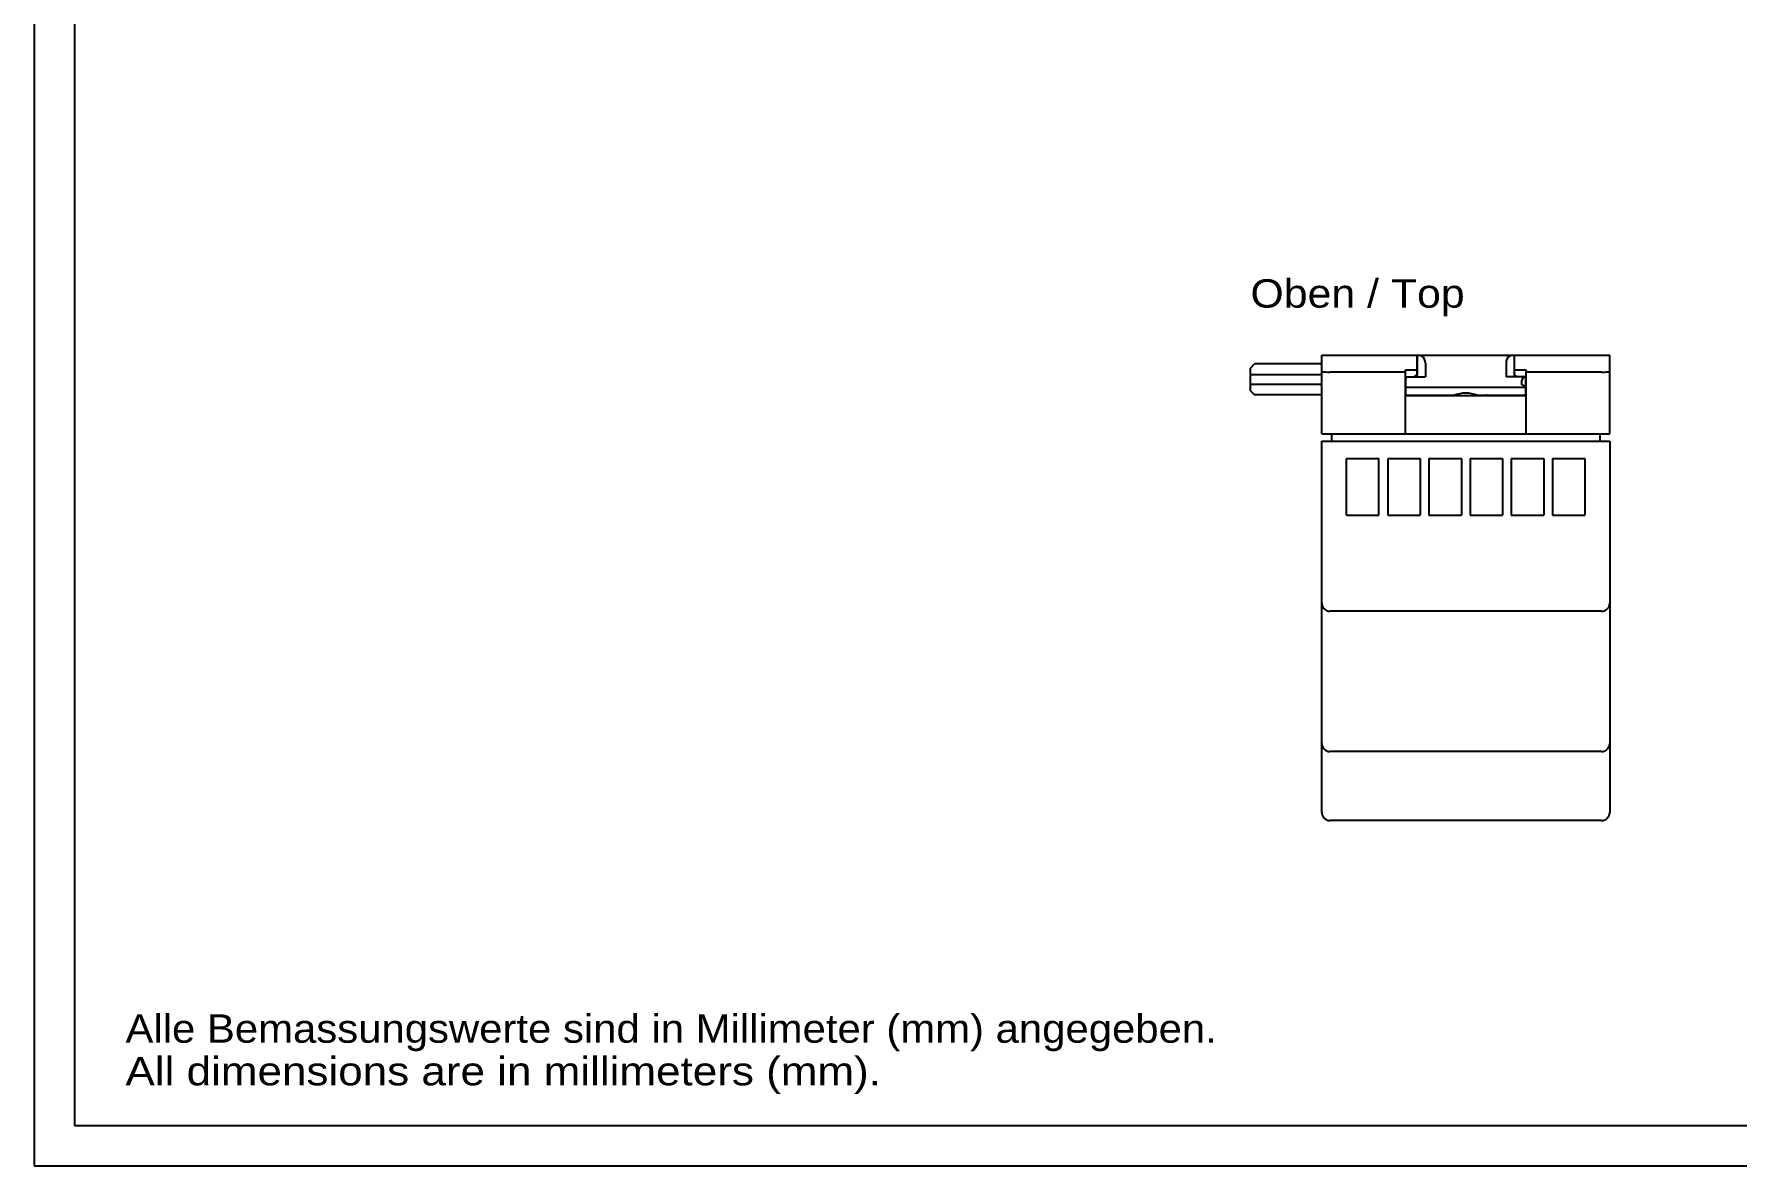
# Model space of a CAD drawing. Extents: x 0 to 420, y 0 to 297.
# Drawn here: x 0 to 210, y 0 to 139.6 of the extents above; entities that cross this region are included whole.
import ezdxf
from ezdxf.enums import TextEntityAlignment as Align

# ---------------------------------------------------------------- set-up
doc = ezdxf.new("R2010")
doc.units = 0
doc.header["$LTSCALE"] = 23.1
doc.layers.get('0').update_dxf_attribs({"linetype": 'CONTINUOUS'})
for name, color, linetype in [('13000_TOP', 7, 'CONTINUOUS'), ('13300_TOP_GERMAN_ENGLISH', 7, 'CONTINUOUS'), ('90000_FRAME', 7, 'CONTINUOUS')]:
    doc.layers.add(name, color=color, linetype=linetype)

msp = doc.modelspace()

# ---------------------------------------------------------------- linework, layer by layer
at = {"layer": '13000_TOP', "color": 7, "linetype": 'CONTINUOUS'}
for p, q in [((150.006, 98.388), (150.506, 98.888)), ((158.606, 98.888), (150.506, 98.888)), ((158.806, 90.288), (158.806, 99.988)), ((158.806, 99.988), (170.556, 99.988)), ((170.556, 97.588), (170.556, 99.988)), ((170.581, 99.988), (182.531, 99.988)), ((170.903, 99.949), (170.581, 99.988)), ((170.581, 99.988), (170.581, 97.488)), ((171.157, 99.842), (170.903, 99.949)), ((171.348, 99.683), (171.157, 99.842)), ((171.479, 99.482), (171.348, 99.683)), ((171.556, 99.247), (171.479, 99.482)), ((171.581, 98.988), (171.556, 99.247)), ((171.581, 98.988), (171.581, 97.288)), ((181.555, 99.247), (181.531, 98.988)), ((181.531, 98.988), (181.531, 97.288)), ((181.632, 99.482), (181.555, 99.247)), ((181.764, 99.683), (181.632, 99.482)), ((181.955, 99.842), (181.764, 99.683)), ((182.208, 99.949), (181.955, 99.842)), ((182.531, 99.988), (182.208, 99.949)), ((182.531, 99.988), (182.531, 97.488)), ((182.556, 99.988), (194.306, 99.988)), ((182.556, 97.588), (182.556, 99.988)), ((194.306, 90.288), (194.306, 99.988)), ((150.006, 95.588), (150.006, 98.388)), ((150.006, 97.588), (158.606, 97.588)), ((158.806, 98.02), (158.855, 97.977)), ((158.855, 97.977), (158.998, 97.938)), ((158.998, 97.938), (159.22, 97.907)), ((159.22, 97.907), (159.498, 97.887)), ((159.498, 97.887), (159.806, 97.88)), ((169.106, 97.88), (159.806, 97.88)), ((169.106, 98.161), (170.556, 98.161)), ((169.106, 90.288), (169.106, 98.161)), ((169.156, 95.038), (169.156, 97.088)), ((169.306, 97.288), (171.581, 97.288)), ((170.256, 97.288), (170.556, 97.588)), ((183.806, 97.288), (181.531, 97.288)), ((182.556, 98.161), (184.006, 98.161)), ((182.856, 97.288), (182.556, 97.588)), ((183.456, 96.833), (183.719, 97.288)), ((183.456, 96.333), (183.456, 96.833)), ((183.956, 95.038), (183.956, 97.088)), ((184.006, 90.288), (184.006, 98.161)), ((193.306, 97.88), (184.006, 97.88)), ((193.306, 97.88), (193.613, 97.887)), ((193.613, 97.887), (193.891, 97.907)), ((193.891, 97.907), (194.113, 97.938)), ((194.113, 97.938), (194.256, 97.977)), ((194.256, 97.977), (194.306, 98.02)), ((150.006, 96.388), (158.606, 96.388)), ((150.006, 95.588), (150.506, 95.088)), ((158.606, 95.088), (150.506, 95.088)), ((169.106, 94.988), (184.006, 94.988)), ((169.156, 96.038), (183.956, 96.038)), ((169.156, 95.038), (175.177, 95.038)), ((175.056, 94.988), (175.056, 95.038)), ((177.934, 95.038), (183.956, 95.038)), ((178.056, 94.988), (178.056, 95.038)), ((179.456, 95.038), (179.506, 95.036)), ((179.506, 95.036), (179.552, 95.029)), ((179.552, 95.029), (179.593, 95.019)), ((179.593, 95.019), (179.628, 95.005)), ((179.628, 95.005), (179.657, 94.989)), ((180.056, 95.038), (180.178, 95.022)), ((180.178, 95.022), (180.26, 94.988)), ((180.856, 94.988), (180.856, 95.038)), ((183.456, 96.333), (183.956, 96.199)), ((158.806, 90.288), (194.306, 90.288)), ((158.806, 89.388), (194.306, 89.388)), ((158.806, 43.588), (158.806, 89.388)), ((160.006, 90.288), (160.006, 89.388)), ((193.106, 90.288), (193.106, 89.388)), ((194.306, 89.388), (194.306, 43.588)), ((161.856, 87.238), (165.856, 87.238)), ((161.856, 80.238), (161.856, 87.238)), ((165.856, 80.238), (165.856, 87.238)), ((166.936, 87.238), (170.936, 87.238)), ((166.936, 87.238), (166.936, 80.238)), ((170.936, 87.238), (170.936, 80.238)), ((172.016, 87.238), (176.016, 87.238)), ((172.016, 87.238), (172.016, 80.238)), ((176.016, 87.238), (176.016, 80.238)), ((177.096, 87.238), (181.096, 87.238)), ((177.096, 87.238), (177.096, 80.238)), ((181.096, 87.238), (181.096, 80.238)), ((182.176, 87.238), (186.176, 87.238)), ((182.176, 87.238), (182.176, 80.238)), ((186.176, 87.238), (186.176, 80.238)), ((187.256, 87.238), (191.256, 87.238)), ((187.256, 87.238), (187.256, 80.238)), ((191.256, 87.238), (191.256, 80.238)), ((161.856, 80.238), (165.856, 80.238)), ((166.936, 80.238), (170.936, 80.238)), ((172.016, 80.238), (176.016, 80.238)), ((177.096, 80.238), (181.096, 80.238)), ((182.176, 80.238), (186.176, 80.238)), ((187.256, 80.238), (191.256, 80.238)), ((193.306, 68.388), (159.806, 68.388)), ((193.306, 51.088), (159.806, 51.088)), ((193.306, 42.588), (159.806, 42.588))]:
    msp.add_line(p, q, dxfattribs=at)
for centre, radius, start, end in [((158.606, 99.088), 0.2, 270, 360), ((158.606, 97.788), 0.2, 270, 360), ((169.306, 97.088), 0.2, 90, 180), ((169.356, 97.088), 0.2, 127.6174, 180), ((170.381, 97.488), 0.2, 270, 360), ((182.731, 97.488), 0.2, 180, 270), ((183.756, 97.088), 0.2, 0, 75.61283), ((183.806, 97.088), 0.2, 0, 90), ((158.606, 96.188), 0.2, 0, 90), ((158.606, 94.888), 0.2, 0, 90), ((176.556, 91.288), 4, 68.06115, 111.93885), ((179.056, 94.838), 0.2, 49.19822, 90), ((159.806, 69.388), 1, 180, 270), ((193.306, 69.388), 1, 270, 360), ((159.806, 52.088), 1, 180, 270), ((193.306, 52.088), 1, 270, 360), ((159.806, 43.588), 1, 180, 270), ((193.306, 43.588), 1, 270, 360)]:
    msp.add_arc(centre, radius, start, end, dxfattribs=at)
at = {"layer": '90000_FRAME', "color": 7, "linetype": 'CONTINUOUS'}
for p, q in [((0, 297), (0, 0)), ((5, 292), (5, 5)), ((5, 5), (415, 5)), ((0, 0), (420, 0))]:
    msp.add_line(p, q, dxfattribs=at)

# ---------------------------------------------------------------- texts
at = {"color": 7, "linetype": 'CONTINUOUS'}
for s, p, p2 in [('Alle Bemassungswerte sind in Millimeter (mm) angegeben.', (11.276, 15.19), (145.859, 15.19)), ('All dimensions are in millimeters (mm).', (11.276, 9.94), (104.442, 9.94))]:
    msp.add_text(s, height=3.5, dxfattribs=at).set_placement(p, p2, align=Align.FIT)
at = {"layer": '13300_TOP_GERMAN_ENGLISH', "color": 7, "linetype": 'CONTINUOUS'}
msp.add_text('Oben / Top', height=3.5, dxfattribs=at).set_placement((150.006, 105.833), (176.422, 105.833), align=Align.FIT)

doc.saveas('drawing.dxf')
